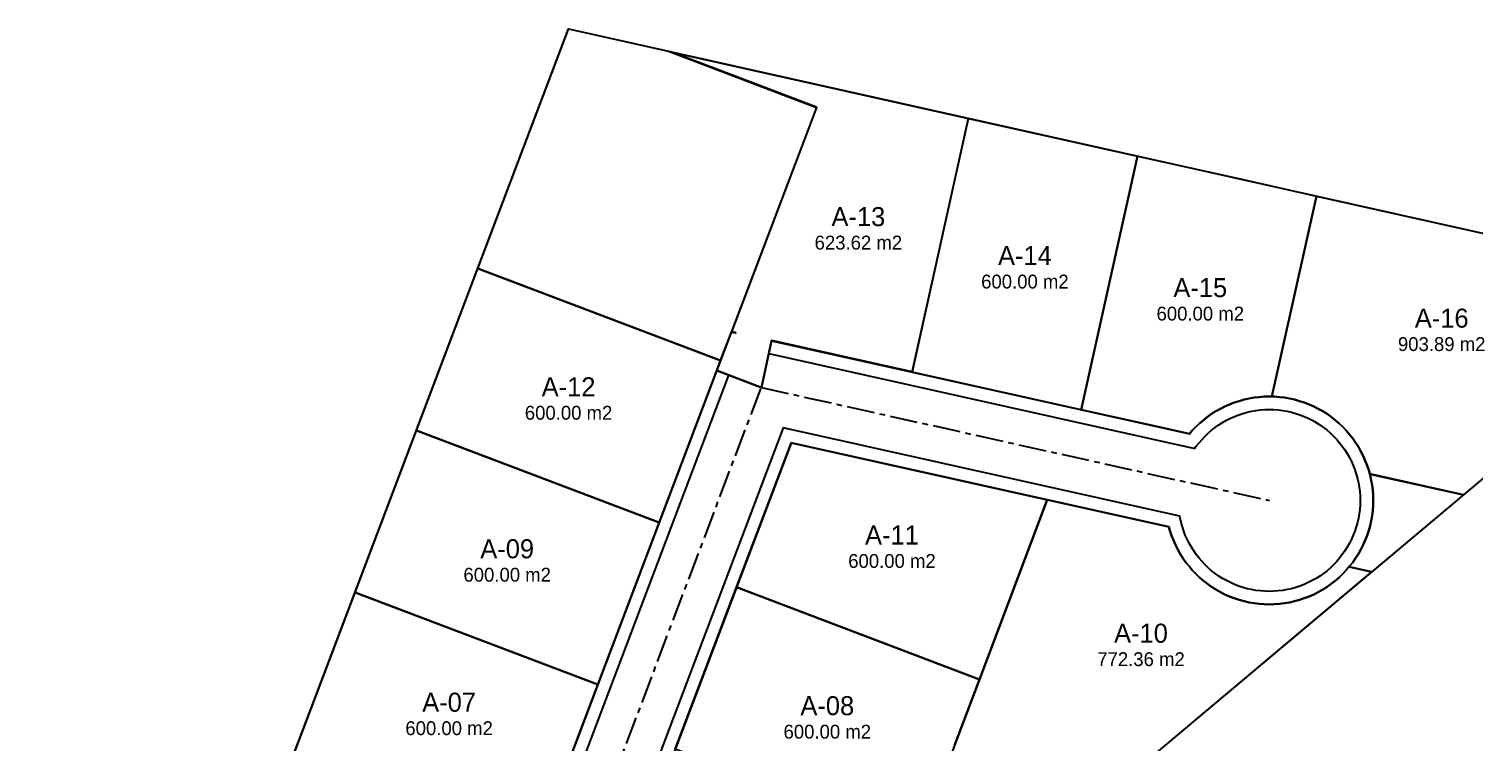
# Model space of a CAD drawing. Header units: metres. Extents: x 357879 to 358234, y 2285120 to 2285465.
# Drawn here: x 357879.3 to 358046.2, y 2285206.7 to 2285289.1 of the extents above; entities that cross this region are included whole.
import ezdxf
from ezdxf.enums import TextEntityAlignment as Align

# ---------------------------------------------------------------- set-up
doc = ezdxf.new("R2010")
doc.units = ezdxf.units.M
doc.linetypes.add('CENTER', pattern=[5.08, 3.175, -0.635, 0.635, -0.635])
for name, color, linetype in [('AREA-VERDE', 3, 'Continuous'), ('LOT-LOTES', 2, 'Continuous'), ('LOT-LOTES-IRREG', 30, 'Continuous'), ('LOT-TEXTO', 7, 'Continuous'), ('POLIGONO', 5, 'Continuous'), ('VIAL-ARROYO', 8, 'Continuous'), ('VIAL-BANQUETA', 9, 'Continuous'), ('VIAL-EJE', 1, 'Continuous')]:
    doc.layers.add(name, color=color, linetype=linetype)

msp = doc.modelspace()

# ---------------------------------------------------------------- linework, layer by layer
at = {"layer": 'AREA-VERDE'}
for points in [[(357959.19, 2285250.79), (357931.14, 2285261.42), (357941.62, 2285289.06), (357941.62, 2285289.07), (357941.62, 2285289.07), (357941.62, 2285289.07), (357941.62, 2285289.07), (357941.62, 2285289.07), (357941.62, 2285289.07), (357941.62, 2285289.07), (357941.62, 2285289.07), (357941.62, 2285289.07), (357941.62, 2285289.07), (357941.62, 2285289.07), (357941.63, 2285289.07), (357941.63, 2285289.07), (357941.63, 2285289.07), (357941.63, 2285289.07), (357953.15, 2285286.5), (357953.15, 2285286.5), (357961.26, 2285283.42), (357970.26, 2285280.01), (357959.19, 2285250.79)], [(358031.85, 2285227.02), (358031.85, 2285227.02), (358031.85, 2285227.02), (358031.85, 2285227.02), (358031.85, 2285227.02), (358031.85, 2285227.02), (358031.85, 2285227.02), (358031.85, 2285227.02), (358032.21, 2285227.48), (358032.21, 2285227.48), (358032.21, 2285227.48), (358032.21, 2285227.48), (358032.21, 2285227.48), (358032.21, 2285227.48), (358032.55, 2285227.96), (358032.55, 2285227.96), (358032.55, 2285227.96), (358032.55, 2285227.96), (358032.55, 2285227.96), (358032.55, 2285227.96), (358032.87, 2285228.46), (358032.87, 2285228.46), (358032.87, 2285228.46), (358032.87, 2285228.46), (358032.87, 2285228.46), (358032.87, 2285228.46), (358033.16, 2285228.97), (358033.16, 2285228.97), (358033.16, 2285228.97), (358033.16, 2285228.97), (358033.16, 2285228.97), (358033.16, 2285228.97), (358033.42, 2285229.5), (358033.42, 2285229.5), (358033.42, 2285229.5), (358033.42, 2285229.5), (358033.42, 2285229.5), (358033.42, 2285229.5), (358033.66, 2285230.04), (358033.66, 2285230.04), (358033.66, 2285230.04), (358033.66, 2285230.04), (358033.66, 2285230.04), (358033.66, 2285230.04), (358033.87, 2285230.59), (358033.87, 2285230.59), (358033.87, 2285230.59), (358033.87, 2285230.59), (358033.87, 2285230.59), (358033.87, 2285230.59), (358034.06, 2285231.15), (358034.06, 2285231.15), (358034.06, 2285231.15), (358034.06, 2285231.15), (358034.06, 2285231.15), (358034.06, 2285231.15), (358034.22, 2285231.71), (358034.22, 2285231.71), (358034.22, 2285231.71), (358034.22, 2285231.71), (358034.22, 2285231.71), (358034.22, 2285231.71), (358034.35, 2285232.29), (358034.35, 2285232.29), (358034.35, 2285232.29), (358034.35, 2285232.29), (358034.35, 2285232.29), (358034.35, 2285232.29), (358034.45, 2285232.87), (358034.45, 2285232.87), (358034.45, 2285232.87), (358034.45, 2285232.87), (358034.45, 2285232.87), (358034.45, 2285232.87), (358034.52, 2285233.45), (358034.52, 2285233.45), (358034.52, 2285233.45), (358034.52, 2285233.45), (358034.52, 2285233.45), (358034.52, 2285233.45), (358034.56, 2285234.04), (358034.56, 2285234.04), (358034.56, 2285234.04), (358034.56, 2285234.04), (358034.56, 2285234.04), (358034.56, 2285234.04), (358034.58, 2285234.63), (358034.58, 2285234.63), (358034.58, 2285234.63), (358034.58, 2285234.63), (358034.58, 2285234.63), (358034.58, 2285234.63), (358034.56, 2285235.22), (358034.56, 2285235.22), (358034.56, 2285235.22), (358034.56, 2285235.22), (358034.56, 2285235.22), (358034.56, 2285235.22), (358034.52, 2285235.81), (358034.52, 2285235.81), (358034.52, 2285235.81), (358034.52, 2285235.81), (358034.52, 2285235.81), (358034.52, 2285235.81), (358034.45, 2285236.39), (358034.45, 2285236.39), (358034.45, 2285236.39), (358034.45, 2285236.39), (358034.45, 2285236.39), (358034.45, 2285236.39), (358034.35, 2285236.97), (358034.35, 2285236.97), (358034.35, 2285236.97), (358034.35, 2285236.97), (358034.35, 2285236.97), (358034.35, 2285236.97), (358034.22, 2285237.55), (358034.22, 2285237.55), (358034.22, 2285237.55), (358034.22, 2285237.55), (358034.22, 2285237.55), (358034.22, 2285237.55), (358034.18, 2285237.68), (358034.18, 2285237.68), (358034.18, 2285237.68), (358034.18, 2285237.68), (358034.18, 2285237.68), (358034.18, 2285237.68), (358034.18, 2285237.68), (358034.18, 2285237.68), (358034.18, 2285237.68), (358034.18, 2285237.68), (358034.18, 2285237.68), (358034.18, 2285237.68), (358034.18, 2285237.68), (358034.18, 2285237.68), (358034.18, 2285237.68), (358034.18, 2285237.68), (358034.18, 2285237.68), (358034.18, 2285237.68), (358034.18, 2285237.68), (358034.18, 2285237.68), (358034.18, 2285237.68), (358034.18, 2285237.68), (358034.19, 2285237.68), (358034.19, 2285237.68), (358034.19, 2285237.68), (358045, 2285235.28), (358045, 2285235.28), (358045, 2285235.28), (358045, 2285235.28), (358045, 2285235.28), (358045, 2285235.28), (358045, 2285235.28), (358045, 2285235.28), (358045, 2285235.28), (358045, 2285235.28), (358045, 2285235.28), (358045, 2285235.28), (358045, 2285235.28), (358045, 2285235.28), (358045, 2285235.28), (358045, 2285235.28), (358045, 2285235.28), (358045, 2285235.27), (358045, 2285235.27), (358045, 2285235.27), (358045, 2285235.27), (358045, 2285235.27), (358045, 2285235.27), (358045, 2285235.27), (358045, 2285235.27), (358045, 2285235.27), (358045, 2285235.27), (358034.4, 2285226.37), (358034.39, 2285226.37), (358034.39, 2285226.37), (358034.39, 2285226.37), (358034.39, 2285226.37), (358034.39, 2285226.37), (358034.39, 2285226.37), (358034.39, 2285226.37), (358034.39, 2285226.37), (358034.39, 2285226.37), (358031.8, 2285226.95), (358031.8, 2285226.95), (358031.8, 2285226.95), (358031.8, 2285226.95), (358031.8, 2285226.95), (358031.8, 2285226.95), (358031.8, 2285226.95), (358031.8, 2285226.95), (358031.8, 2285226.95), (358031.8, 2285226.95), (358031.8, 2285226.95), (358031.8, 2285226.95), (358031.8, 2285226.95), (358031.8, 2285226.95), (358031.8, 2285226.95), (358031.8, 2285226.95), (358031.8, 2285226.95), (358031.8, 2285226.95), (358031.8, 2285226.95), (358031.8, 2285226.95), (358031.8, 2285226.95), (358031.8, 2285226.95), (358031.85, 2285227.02)]]:
    msp.add_lwpolyline(points, close=True, dxfattribs=at)
at = {"layer": 'LOT-LOTES'}
for points in [[(358007.36, 2285274.38), (358000.85, 2285245.09), (357981.33, 2285249.43), (357987.84, 2285278.72), (358007.36, 2285274.38)], [(357952.1, 2285232.09), (357924.05, 2285242.72), (357931.14, 2285261.42), (357959.19, 2285250.79), (357952.1, 2285232.09)], [(357945.01, 2285213.38), (357916.96, 2285224.01), (357924.05, 2285242.72), (357952.1, 2285232.09), (357945.01, 2285213.38)], [(357942.7, 2285207.27), (357937.93, 2285194.68), (357909.87, 2285205.31), (357916.96, 2285224.01), (357945.01, 2285213.38), (357942.7, 2285207.27)], [(357961.03, 2285224.6), (357989.08, 2285213.96), (357981.99, 2285195.26), (357953.94, 2285205.89), (357961.03, 2285224.6)]]:
    msp.add_lwpolyline(points, close=True, dxfattribs=at)
at = {"layer": 'LOT-LOTES-IRREG'}
for points in [[(357953.41, 2285286.42), (357987.82, 2285278.73), (357987.82, 2285278.73), (357987.81, 2285278.73), (357987.81, 2285278.73), (357987.81, 2285278.73), (357987.81, 2285278.73), (357987.81, 2285278.73), (357987.81, 2285278.73), (357987.8, 2285278.73), (357987.8, 2285278.73), (357987.8, 2285278.72), (357987.8, 2285278.72), (357987.8, 2285278.72), (357987.8, 2285278.72), (357987.8, 2285278.72), (357987.8, 2285278.72), (357987.8, 2285278.71), (357987.79, 2285278.71), (357987.79, 2285278.71), (357987.79, 2285278.71), (357987.79, 2285278.71), (357987.79, 2285278.71), (357981.3, 2285249.48), (357965.09, 2285253.08), (357965.09, 2285253.08), (357965.08, 2285253.08), (357965.08, 2285253.08), (357965.08, 2285253.08), (357965.08, 2285253.08), (357965.08, 2285253.08), (357965.07, 2285253.08), (357965.07, 2285253.08), (357965.07, 2285253.08), (357965.07, 2285253.08), (357965.07, 2285253.08), (357965.07, 2285253.07), (357965.07, 2285253.07), (357965.06, 2285253.07), (357965.06, 2285253.07), (357965.06, 2285253.07), (357965.06, 2285253.07), (357965.06, 2285253.06), (357965.06, 2285253.06), (357965.06, 2285253.06), (357965.06, 2285253.06), (357965.06, 2285253.06), (357965.06, 2285253.05), (357965.06, 2285253.05), (357965.06, 2285253.05), (357965.07, 2285253.05), (357965.07, 2285253.05), (357965.07, 2285253.05), (357965.07, 2285253.05), (357965.07, 2285253.04), (357965.07, 2285253.04), (357965.08, 2285253.04), (357965.08, 2285253.04), (357965.08, 2285253.04), (357965.08, 2285253.04), (357965.08, 2285253.04), (357965.08, 2285253.04), (357965.08, 2285253.04), (357965.08, 2285253.04), (357965.08, 2285253.04), (357965.08, 2285253.04), (357965.08, 2285253.04), (357965.08, 2285253.04), (357965.08, 2285253.04), (357965.08, 2285253.04), (357965.08, 2285253.04), (357965.08, 2285253.04), (357965.08, 2285253.04), (357965.08, 2285253.04), (357965.08, 2285253.04), (357965.08, 2285253.04), (357965.08, 2285253.04), (357965.08, 2285253.04), (357963.89, 2285247.68), (357963.89, 2285247.68), (357963.89, 2285247.68), (357963.89, 2285247.68), (357963.89, 2285247.68), (357963.89, 2285247.68), (357963.89, 2285247.68), (357963.89, 2285247.68), (357963.89, 2285247.68), (357963.89, 2285247.68), (357963.89, 2285247.68), (357963.89, 2285247.68), (357963.89, 2285247.68), (357963.89, 2285247.68), (357963.89, 2285247.68), (357963.89, 2285247.68), (357963.89, 2285247.68), (357963.89, 2285247.68), (357963.89, 2285247.68), (357963.89, 2285247.68), (357963.89, 2285247.68), (357963.89, 2285247.68), (357963.89, 2285247.68), (357963.89, 2285247.68), (357963.89, 2285247.68), (357963.89, 2285247.68), (357963.89, 2285247.68), (357963.89, 2285247.68), (357963.89, 2285247.68), (357963.89, 2285247.68), (357963.89, 2285247.68), (357963.89, 2285247.68), (357963.89, 2285247.68), (357963.89, 2285247.68), (357963.89, 2285247.68), (357963.89, 2285247.68), (357963.89, 2285247.68), (357963.89, 2285247.68), (357963.89, 2285247.68), (357963.89, 2285247.68), (357963.89, 2285247.68), (357963.89, 2285247.68), (357963.89, 2285247.68), (357963.89, 2285247.68), (357963.89, 2285247.68), (357963.89, 2285247.68), (357963.89, 2285247.68), (357963.89, 2285247.68), (357963.89, 2285247.68), (357963.89, 2285247.68), (357963.89, 2285247.68), (357963.89, 2285247.68), (357963.89, 2285247.68), (357963.89, 2285247.68), (357963.89, 2285247.68), (357963.89, 2285247.68), (357963.89, 2285247.68), (357963.89, 2285247.68), (357963.89, 2285247.68), (357963.89, 2285247.68), (357963.89, 2285247.68), (357963.89, 2285247.68), (357963.89, 2285247.68), (357963.89, 2285247.68), (357963.89, 2285247.68), (357963.89, 2285247.68), (357963.89, 2285247.68), (357963.89, 2285247.68), (357963.89, 2285247.68), (357963.89, 2285247.68), (357963.89, 2285247.68), (357963.89, 2285247.68), (357963.89, 2285247.68), (357963.89, 2285247.68), (357963.89, 2285247.68), (357963.89, 2285247.68), (357963.89, 2285247.68), (357963.89, 2285247.68), (357963.89, 2285247.68), (357963.89, 2285247.68), (357963.89, 2285247.68), (357963.89, 2285247.68), (357963.89, 2285247.68), (357963.89, 2285247.68), (357963.89, 2285247.68), (357963.89, 2285247.68), (357963.88, 2285247.68), (357963.88, 2285247.68), (357963.88, 2285247.68), (357963.88, 2285247.68), (357963.88, 2285247.68), (357963.88, 2285247.68), (357963.88, 2285247.68), (357963.88, 2285247.68), (357963.88, 2285247.68), (357963.88, 2285247.68), (357963.88, 2285247.68), (357963.88, 2285247.68), (357963.88, 2285247.68), (357963.88, 2285247.68), (357963.88, 2285247.68), (357963.88, 2285247.68), (357963.88, 2285247.68), (357963.88, 2285247.68), (357963.88, 2285247.68), (357963.88, 2285247.68), (357963.88, 2285247.68), (357963.88, 2285247.68), (357963.88, 2285247.68), (357963.88, 2285247.68), (357963.88, 2285247.68), (357963.88, 2285247.68), (357963.88, 2285247.68), (357963.88, 2285247.68), (357963.88, 2285247.68), (357963.88, 2285247.68), (357963.88, 2285247.68), (357963.88, 2285247.68), (357963.88, 2285247.68), (357963.88, 2285247.68), (357963.88, 2285247.68), (357963.88, 2285247.68), (357963.88, 2285247.68), (357963.88, 2285247.68), (357963.88, 2285247.68), (357963.88, 2285247.68), (357963.88, 2285247.68), (357963.88, 2285247.68), (357963.88, 2285247.68), (357963.88, 2285247.68), (357963.88, 2285247.68), (357963.88, 2285247.68), (357963.88, 2285247.68), (357963.88, 2285247.68), (357963.88, 2285247.68), (357963.88, 2285247.68), (357963.88, 2285247.68), (357963.88, 2285247.68), (357963.88, 2285247.68), (357963.88, 2285247.68), (357963.88, 2285247.68), (357958.75, 2285249.62), (357958.75, 2285249.62), (357958.75, 2285249.62), (357958.75, 2285249.62), (357958.75, 2285249.62), (357958.75, 2285249.62), (357958.75, 2285249.62), (357958.75, 2285249.62), (357958.75, 2285249.62), (357958.75, 2285249.62), (357958.75, 2285249.62), (357958.75, 2285249.62), (357958.75, 2285249.62), (357958.75, 2285249.62), (357958.75, 2285249.62), (357958.75, 2285249.62), (357958.75, 2285249.62), (357958.75, 2285249.62), (357958.75, 2285249.62), (357958.75, 2285249.63), (357958.75, 2285249.63), (357958.75, 2285249.63), (357958.75, 2285249.63), (357958.75, 2285249.63), (357958.75, 2285249.63), (357959.19, 2285250.79), (357960.43, 2285254.07), (357960.43, 2285254.07), (357960.43, 2285254.07), (357960.43, 2285254.07), (357960.43, 2285254.07), (357960.43, 2285254.07), (357960.43, 2285254.07), (357960.43, 2285254.07), (357960.43, 2285254.07), (357960.43, 2285254.07), (357960.43, 2285254.07), (357960.43, 2285254.07), (357960.44, 2285254.07), (357960.44, 2285254.07), (357960.44, 2285254.07), (357960.44, 2285254.07), (357960.44, 2285254.07), (357960.44, 2285254.07), (357960.44, 2285254.07), (357960.44, 2285254.07), (357960.91, 2285253.97), (357960.91, 2285253.97), (357960.91, 2285253.97), (357960.91, 2285253.97), (357960.91, 2285253.97), (357960.91, 2285253.97), (357960.92, 2285253.97), (357960.92, 2285253.97), (357960.92, 2285253.97), (357960.92, 2285253.97), (357960.92, 2285253.97), (357960.92, 2285253.98), (357960.93, 2285253.98), (357960.93, 2285253.98), (357960.93, 2285253.98), (357960.93, 2285253.98), (357960.93, 2285253.98), (357960.93, 2285253.99), (357960.93, 2285253.99), (357960.93, 2285253.99), (357960.93, 2285253.99), (357960.93, 2285253.99), (357960.93, 2285254), (357960.93, 2285254), (357960.93, 2285254), (357960.93, 2285254), (357960.92, 2285254), (357960.92, 2285254), (357960.92, 2285254.01), (357960.92, 2285254.01), (357960.92, 2285254.01), (357960.92, 2285254.01), (357960.91, 2285254.01), (357960.49, 2285254.1), (357970.3, 2285280), (357970.3, 2285280), (357970.3, 2285280), (357970.3, 2285280), (357970.3, 2285280), (357970.3, 2285280), (357970.3, 2285280), (357970.3, 2285280), (357970.3, 2285280), (357970.3, 2285280), (357970.3, 2285280), (357970.3, 2285280.01), (357970.3, 2285280.01), (357970.3, 2285280.01), (357970.3, 2285280.01), (357970.3, 2285280.01), (357970.3, 2285280.02), (357970.3, 2285280.02), (357970.3, 2285280.02), (357970.3, 2285280.02), (357970.3, 2285280.02), (357970.3, 2285280.03), (357970.3, 2285280.03), (357970.3, 2285280.03), (357970.3, 2285280.03), (357970.3, 2285280.03), (357970.3, 2285280.03), (357970.29, 2285280.04), (357970.29, 2285280.04), (357970.29, 2285280.04), (357970.29, 2285280.04), (357970.29, 2285280.04), (357970.29, 2285280.04), (357970.29, 2285280.04), (357970.28, 2285280.05), (357970.28, 2285280.05), (357970.28, 2285280.05), (357970.28, 2285280.05), (357970.28, 2285280.05), (357970.28, 2285280.05), (357970.28, 2285280.05), (357970.28, 2285280.05), (357970.28, 2285280.05), (357970.28, 2285280.05), (357970.28, 2285280.05), (357970.28, 2285280.05), (357961.27, 2285283.46), (357953.75, 2285286.31), (357953.75, 2285286.31), (357953.75, 2285286.31), (357953.75, 2285286.31), (357953.62, 2285286.34), (357953.41, 2285286.42)], [(358019.19, 2285271.75), (358028.01, 2285269.78), (358022.86, 2285246.62), (358022.58, 2285246.63), (358022.58, 2285246.63), (358022.58, 2285246.63), (358022.58, 2285246.63), (358022.58, 2285246.63), (358022.58, 2285246.63), (358022.58, 2285246.63), (358022.58, 2285246.63), (358021.99, 2285246.62), (358021.99, 2285246.62), (358021.99, 2285246.62), (358021.99, 2285246.62), (358021.99, 2285246.62), (358021.99, 2285246.62), (358021.99, 2285246.62), (358021.99, 2285246.62), (358021.4, 2285246.57), (358021.4, 2285246.57), (358021.4, 2285246.57), (358021.4, 2285246.57), (358021.4, 2285246.57), (358021.4, 2285246.57), (358021.4, 2285246.57), (358021.4, 2285246.57), (358020.81, 2285246.5), (358020.81, 2285246.5), (358020.81, 2285246.5), (358020.81, 2285246.5), (358020.81, 2285246.5), (358020.81, 2285246.5), (358020.81, 2285246.5), (358020.81, 2285246.5), (358020.23, 2285246.4), (358020.23, 2285246.4), (358020.23, 2285246.4), (358020.23, 2285246.4), (358020.23, 2285246.4), (358020.23, 2285246.4), (358020.23, 2285246.4), (358020.23, 2285246.4), (358019.66, 2285246.27), (358019.66, 2285246.27), (358019.66, 2285246.27), (358019.66, 2285246.27), (358019.66, 2285246.27), (358019.66, 2285246.27), (358019.66, 2285246.27), (358019.66, 2285246.27), (358019.09, 2285246.11), (358019.09, 2285246.11), (358019.09, 2285246.11), (358019.09, 2285246.11), (358019.09, 2285246.11), (358019.09, 2285246.11), (358019.09, 2285246.11), (358019.09, 2285246.11), (358018.53, 2285245.93), (358018.53, 2285245.93), (358018.53, 2285245.93), (358018.53, 2285245.93), (358018.53, 2285245.93), (358018.53, 2285245.93), (358018.53, 2285245.93), (358018.53, 2285245.93), (358017.98, 2285245.72), (358017.98, 2285245.72), (358017.98, 2285245.72), (358017.98, 2285245.72), (358017.98, 2285245.72), (358017.98, 2285245.72), (358017.98, 2285245.72), (358017.98, 2285245.72), (358017.44, 2285245.48), (358017.44, 2285245.48), (358017.44, 2285245.48), (358017.44, 2285245.48), (358017.44, 2285245.48), (358017.44, 2285245.48), (358017.44, 2285245.48), (358017.44, 2285245.48), (358016.92, 2285245.21), (358016.92, 2285245.21), (358016.92, 2285245.21), (358016.92, 2285245.21), (358016.92, 2285245.21), (358016.92, 2285245.21), (358016.92, 2285245.21), (358016.92, 2285245.21), (358016.41, 2285244.92), (358016.41, 2285244.92), (358016.41, 2285244.92), (358016.41, 2285244.92), (358016.41, 2285244.92), (358016.41, 2285244.92), (358016.41, 2285244.92), (358016.41, 2285244.92), (358015.91, 2285244.61), (358015.91, 2285244.61), (358015.91, 2285244.61), (358015.91, 2285244.61), (358015.91, 2285244.61), (358015.91, 2285244.61), (358015.91, 2285244.61), (358015.91, 2285244.61), (358015.43, 2285244.27), (358015.43, 2285244.27), (358015.43, 2285244.27), (358015.43, 2285244.27), (358015.43, 2285244.27), (358015.43, 2285244.27), (358015.43, 2285244.27), (358015.43, 2285244.27), (358014.96, 2285243.91), (358014.96, 2285243.91), (358014.96, 2285243.91), (358014.96, 2285243.91), (358014.96, 2285243.91), (358014.96, 2285243.91), (358014.96, 2285243.91), (358014.96, 2285243.91), (358014.52, 2285243.52), (358014.52, 2285243.52), (358014.52, 2285243.52), (358014.52, 2285243.52), (358014.52, 2285243.52), (358014.52, 2285243.52), (358014.52, 2285243.52), (358014.52, 2285243.52), (358014.09, 2285243.12), (358014.09, 2285243.12), (358014.09, 2285243.12), (358014.09, 2285243.12), (358014.09, 2285243.12), (358014.09, 2285243.12), (358014.09, 2285243.12), (358014.09, 2285243.12), (358013.68, 2285242.69), (358013.68, 2285242.69), (358013.68, 2285242.69), (358013.68, 2285242.69), (358013.68, 2285242.69), (358013.68, 2285242.69), (358013.68, 2285242.69), (358013.68, 2285242.69), (358013.36, 2285242.32), (358013.36, 2285242.32), (358013.36, 2285242.32), (358013.36, 2285242.32), (358013.36, 2285242.32), (358013.36, 2285242.32), (358013.36, 2285242.32), (358013.36, 2285242.32), (358013.36, 2285242.32), (358013.36, 2285242.32), (358013.36, 2285242.32), (358013.36, 2285242.32), (358013.36, 2285242.32), (358013.36, 2285242.32), (358013.36, 2285242.32), (358013.36, 2285242.32), (358013.36, 2285242.32), (358013.36, 2285242.31), (358013.36, 2285242.31), (358013.36, 2285242.31), (358013.36, 2285242.31), (358013.36, 2285242.31), (358013.36, 2285242.31), (358013.36, 2285242.31), (358013.36, 2285242.31), (358013.36, 2285242.31), (358013.36, 2285242.31), (358013.36, 2285242.31), (358013.36, 2285242.31), (358013.36, 2285242.31), (358013.36, 2285242.31), (358013.36, 2285242.31), (358013.36, 2285242.31), (358013.36, 2285242.31), (358013.36, 2285242.31), (358013.36, 2285242.31), (358013.36, 2285242.31), (358013.36, 2285242.31), (358013.36, 2285242.31), (358013.36, 2285242.31), (358013.36, 2285242.31), (358013.36, 2285242.31), (358013.36, 2285242.31), (358013.36, 2285242.31), (358013.36, 2285242.31), (358013.35, 2285242.31), (358013.35, 2285242.31), (358013.35, 2285242.31), (358013.35, 2285242.31), (358013.35, 2285242.31), (358013.35, 2285242.31), (358013.35, 2285242.31), (358013.35, 2285242.31), (358013.35, 2285242.31), (358013.35, 2285242.31), (358013.35, 2285242.31), (358009.78, 2285243.11), (358000.85, 2285245.09), (358007.36, 2285274.38), (358019.19, 2285271.75)], [(357967.34, 2285241.26), (357967.34, 2285241.26), (357967.34, 2285241.26), (357967.34, 2285241.26), (357967.34, 2285241.26), (357967.34, 2285241.26), (357967.34, 2285241.26), (357967.34, 2285241.26), (357967.34, 2285241.26), (357967.34, 2285241.26), (357967.34, 2285241.26), (357967.34, 2285241.26), (357967.34, 2285241.27), (357967.34, 2285241.27), (357967.34, 2285241.27), (357967.34, 2285241.27), (357967.35, 2285241.27), (357967.35, 2285241.27), (357967.35, 2285241.27), (357967.35, 2285241.27), (357967.35, 2285241.27), (357967.35, 2285241.27), (357967.35, 2285241.27), (357967.35, 2285241.27), (357967.35, 2285241.27), (357967.35, 2285241.27), (357967.35, 2285241.27), (357967.35, 2285241.27), (357967.35, 2285241.27), (357967.35, 2285241.27), (357967.35, 2285241.27), (357967.35, 2285241.27), (357967.35, 2285241.27), (357967.35, 2285241.27), (357967.35, 2285241.27), (357967.35, 2285241.27), (357967.35, 2285241.27), (357967.35, 2285241.27), (357996.93, 2285234.69), (357996.93, 2285234.69), (357989.08, 2285213.96), (357961.03, 2285224.6), (357967.34, 2285241.26)]]:
    msp.add_lwpolyline(points, close=True, dxfattribs=at)
for points in [[(358058.53, 2285246.62), (358045.01, 2285235.28), (358034.18, 2285237.69), (358034.06, 2285238.11), (358034.06, 2285238.11), (358034.06, 2285238.11), (358034.06, 2285238.11), (358034.06, 2285238.11), (358034.06, 2285238.11), (358034.06, 2285238.11), (358034.06, 2285238.11), (358033.87, 2285238.67), (358033.87, 2285238.67), (358033.87, 2285238.67), (358033.87, 2285238.67), (358033.87, 2285238.67), (358033.87, 2285238.67), (358033.87, 2285238.67), (358033.87, 2285238.67), (358033.66, 2285239.22), (358033.66, 2285239.22), (358033.66, 2285239.22), (358033.66, 2285239.22), (358033.66, 2285239.22), (358033.66, 2285239.22), (358033.66, 2285239.22), (358033.66, 2285239.22), (358033.42, 2285239.76), (358033.42, 2285239.76), (358033.42, 2285239.76), (358033.42, 2285239.76), (358033.42, 2285239.76), (358033.42, 2285239.76), (358033.42, 2285239.76), (358033.42, 2285239.76), (358033.16, 2285240.29), (358033.16, 2285240.29), (358033.16, 2285240.29), (358033.16, 2285240.29), (358033.16, 2285240.29), (358033.16, 2285240.29), (358033.16, 2285240.29), (358033.16, 2285240.29), (358032.87, 2285240.8), (358032.87, 2285240.8), (358032.87, 2285240.8), (358032.87, 2285240.8), (358032.87, 2285240.8), (358032.87, 2285240.8), (358032.87, 2285240.8), (358032.87, 2285240.8), (358032.55, 2285241.3), (358032.55, 2285241.3), (358032.55, 2285241.3), (358032.55, 2285241.3), (358032.55, 2285241.3), (358032.55, 2285241.3), (358032.55, 2285241.3), (358032.55, 2285241.3), (358032.21, 2285241.78), (358032.21, 2285241.78), (358032.21, 2285241.78), (358032.21, 2285241.78), (358032.21, 2285241.78), (358032.21, 2285241.78), (358032.21, 2285241.78), (358032.21, 2285241.78), (358031.85, 2285242.24), (358031.85, 2285242.24), (358031.85, 2285242.24), (358031.85, 2285242.24), (358031.85, 2285242.24), (358031.85, 2285242.24), (358031.85, 2285242.24), (358031.85, 2285242.24), (358031.47, 2285242.69), (358031.47, 2285242.69), (358031.47, 2285242.69), (358031.47, 2285242.69), (358031.47, 2285242.69), (358031.47, 2285242.69), (358031.47, 2285242.69), (358031.47, 2285242.69), (358031.06, 2285243.12), (358031.06, 2285243.12), (358031.06, 2285243.12), (358031.06, 2285243.12), (358031.06, 2285243.12), (358031.06, 2285243.12), (358031.06, 2285243.12), (358031.06, 2285243.12), (358030.63, 2285243.52), (358030.63, 2285243.52), (358030.63, 2285243.52), (358030.63, 2285243.52), (358030.63, 2285243.52), (358030.63, 2285243.52), (358030.63, 2285243.52), (358030.63, 2285243.52), (358030.19, 2285243.91), (358030.19, 2285243.91), (358030.19, 2285243.91), (358030.19, 2285243.91), (358030.19, 2285243.91), (358030.19, 2285243.91), (358030.19, 2285243.91), (358030.19, 2285243.91), (358029.72, 2285244.27), (358029.72, 2285244.27), (358029.72, 2285244.27), (358029.72, 2285244.27), (358029.72, 2285244.27), (358029.72, 2285244.27), (358029.72, 2285244.27), (358029.72, 2285244.27), (358029.24, 2285244.61), (358029.24, 2285244.61), (358029.24, 2285244.61), (358029.24, 2285244.61), (358029.24, 2285244.61), (358029.24, 2285244.61), (358029.24, 2285244.61), (358029.24, 2285244.61), (358028.74, 2285244.92), (358028.74, 2285244.92), (358028.74, 2285244.92), (358028.74, 2285244.92), (358028.74, 2285244.92), (358028.74, 2285244.92), (358028.74, 2285244.92), (358028.74, 2285244.92), (358028.23, 2285245.21), (358028.23, 2285245.21), (358028.23, 2285245.21), (358028.23, 2285245.21), (358028.23, 2285245.21), (358028.23, 2285245.21), (358028.23, 2285245.21), (358028.23, 2285245.21), (358027.71, 2285245.48), (358027.71, 2285245.48), (358027.71, 2285245.48), (358027.71, 2285245.48), (358027.71, 2285245.48), (358027.71, 2285245.48), (358027.71, 2285245.48), (358027.71, 2285245.48), (358027.17, 2285245.72), (358027.17, 2285245.72), (358027.17, 2285245.72), (358027.17, 2285245.72), (358027.17, 2285245.72), (358027.17, 2285245.72), (358027.17, 2285245.72), (358027.17, 2285245.72), (358026.62, 2285245.93), (358026.62, 2285245.93), (358026.62, 2285245.93), (358026.62, 2285245.93), (358026.62, 2285245.93), (358026.62, 2285245.93), (358026.62, 2285245.93), (358026.62, 2285245.93), (358026.06, 2285246.11), (358026.06, 2285246.11), (358026.06, 2285246.11), (358026.06, 2285246.11), (358026.06, 2285246.11), (358026.06, 2285246.11), (358026.06, 2285246.11), (358026.06, 2285246.11), (358025.49, 2285246.27), (358025.49, 2285246.27), (358025.49, 2285246.27), (358025.49, 2285246.27), (358025.49, 2285246.27), (358025.49, 2285246.27), (358025.49, 2285246.27), (358025.49, 2285246.27), (358024.92, 2285246.4), (358024.92, 2285246.4), (358024.92, 2285246.4), (358024.92, 2285246.4), (358024.92, 2285246.4), (358024.92, 2285246.4), (358024.92, 2285246.4), (358024.92, 2285246.4), (358024.34, 2285246.5), (358024.34, 2285246.5), (358024.34, 2285246.5), (358024.34, 2285246.5), (358024.34, 2285246.5), (358024.34, 2285246.5), (358024.34, 2285246.5), (358024.34, 2285246.5), (358023.75, 2285246.57), (358023.75, 2285246.57), (358023.75, 2285246.57), (358023.75, 2285246.57), (358023.75, 2285246.57), (358023.75, 2285246.57), (358023.75, 2285246.57), (358023.75, 2285246.57), (358023.16, 2285246.62), (358023.16, 2285246.62), (358023.16, 2285246.62), (358023.16, 2285246.62), (358023.16, 2285246.62), (358023.16, 2285246.62), (358023.16, 2285246.62), (358023.16, 2285246.62), (358022.86, 2285246.62), (358028.01, 2285269.78), (358060.31, 2285262.57)], [(357986.19, 2285206.35), (357989.08, 2285213.96), (357996.93, 2285234.69), (357996.93, 2285234.69), (357996.93, 2285234.69), (357996.93, 2285234.69), (357996.93, 2285234.69), (357996.93, 2285234.69), (357996.93, 2285234.69), (357996.93, 2285234.69), (357996.93, 2285234.69), (357996.94, 2285234.69), (357996.94, 2285234.69), (357996.94, 2285234.69), (357996.94, 2285234.69), (357996.94, 2285234.69), (357996.94, 2285234.69), (357996.94, 2285234.69), (357996.94, 2285234.69), (357996.94, 2285234.69), (357996.94, 2285234.69), (358010.97, 2285231.58), (358010.97, 2285231.58), (358010.97, 2285231.58), (358010.97, 2285231.58), (358010.97, 2285231.58), (358010.97, 2285231.58), (358010.97, 2285231.58), (358010.97, 2285231.58), (358010.97, 2285231.58), (358010.97, 2285231.58), (358010.97, 2285231.58), (358010.97, 2285231.58), (358010.97, 2285231.58), (358010.97, 2285231.58), (358010.97, 2285231.58), (358010.97, 2285231.58), (358010.97, 2285231.57), (358010.97, 2285231.57), (358010.97, 2285231.57), (358010.97, 2285231.57), (358010.97, 2285231.57), (358010.97, 2285231.57), (358010.97, 2285231.57), (358010.97, 2285231.57), (358010.97, 2285231.57), (358010.97, 2285231.57), (358010.97, 2285231.57), (358010.97, 2285231.57), (358010.97, 2285231.57), (358010.97, 2285231.57), (358010.97, 2285231.57), (358010.97, 2285231.57), (358010.97, 2285231.57), (358010.97, 2285231.57), (358010.97, 2285231.57), (358010.97, 2285231.57), (358010.97, 2285231.57), (358010.97, 2285231.57), (358010.97, 2285231.57), (358010.97, 2285231.57), (358010.97, 2285231.57), (358010.97, 2285231.57), (358010.97, 2285231.57), (358010.97, 2285231.57), (358010.97, 2285231.57), (358010.97, 2285231.57), (358010.97, 2285231.57), (358010.97, 2285231.57), (358010.97, 2285231.57), (358010.97, 2285231.57), (358010.97, 2285231.57), (358010.97, 2285231.57), (358010.97, 2285231.57), (358010.97, 2285231.57), (358010.97, 2285231.57), (358010.97, 2285231.57), (358010.97, 2285231.57), (358010.97, 2285231.57), (358010.97, 2285231.57), (358010.97, 2285231.57), (358010.97, 2285231.57), (358010.97, 2285231.57), (358010.97, 2285231.57), (358010.97, 2285231.57), (358010.97, 2285231.57), (358010.97, 2285231.57), (358010.97, 2285231.57), (358010.97, 2285231.57), (358010.97, 2285231.57), (358010.97, 2285231.57), (358010.97, 2285231.57), (358010.97, 2285231.57), (358010.97, 2285231.57), (358010.97, 2285231.57), (358010.97, 2285231.57), (358010.97, 2285231.57), (358010.97, 2285231.57), (358010.97, 2285231.57), (358010.97, 2285231.57), (358010.97, 2285231.57), (358010.97, 2285231.57), (358010.97, 2285231.57), (358010.97, 2285231.57), (358010.97, 2285231.57), (358010.97, 2285231.57), (358010.97, 2285231.57), (358010.97, 2285231.57), (358010.97, 2285231.57), (358010.97, 2285231.57), (358010.97, 2285231.57), (358010.98, 2285231.57), (358010.98, 2285231.57), (358010.98, 2285231.57), (358010.98, 2285231.57), (358010.98, 2285231.57), (358010.98, 2285231.57), (358010.98, 2285231.57), (358010.98, 2285231.57), (358010.98, 2285231.57), (358010.98, 2285231.57), (358010.98, 2285231.57), (358010.98, 2285231.57), (358010.98, 2285231.57), (358010.98, 2285231.57), (358010.98, 2285231.57), (358010.98, 2285231.57), (358011.09, 2285231.15), (358011.09, 2285231.15), (358011.09, 2285231.15), (358011.09, 2285231.15), (358011.09, 2285231.15), (358011.09, 2285231.15), (358011.09, 2285231.15), (358011.09, 2285231.15), (358011.28, 2285230.59), (358011.28, 2285230.59), (358011.28, 2285230.59), (358011.28, 2285230.59), (358011.28, 2285230.59), (358011.28, 2285230.59), (358011.28, 2285230.59), (358011.28, 2285230.59), (358011.49, 2285230.04), (358011.49, 2285230.04), (358011.49, 2285230.04), (358011.49, 2285230.04), (358011.49, 2285230.04), (358011.49, 2285230.04), (358011.49, 2285230.04), (358011.49, 2285230.04), (358011.73, 2285229.5), (358011.73, 2285229.5), (358011.73, 2285229.5), (358011.73, 2285229.5), (358011.73, 2285229.5), (358011.73, 2285229.5), (358011.73, 2285229.5), (358011.73, 2285229.5), (358011.99, 2285228.97), (358011.99, 2285228.97), (358011.99, 2285228.97), (358011.99, 2285228.97), (358011.99, 2285228.97), (358011.99, 2285228.97), (358011.99, 2285228.97), (358011.99, 2285228.97), (358012.28, 2285228.46), (358012.28, 2285228.46), (358012.28, 2285228.46), (358012.28, 2285228.46), (358012.28, 2285228.46), (358012.28, 2285228.46), (358012.28, 2285228.46), (358012.28, 2285228.46), (358012.6, 2285227.96), (358012.6, 2285227.96), (358012.6, 2285227.96), (358012.6, 2285227.96), (358012.6, 2285227.96), (358012.6, 2285227.96), (358012.6, 2285227.96), (358012.6, 2285227.96), (358012.94, 2285227.48), (358012.94, 2285227.48), (358012.94, 2285227.48), (358012.94, 2285227.48), (358012.94, 2285227.48), (358012.94, 2285227.48), (358012.94, 2285227.48), (358012.94, 2285227.48), (358013.3, 2285227.02), (358013.3, 2285227.02), (358013.3, 2285227.02), (358013.3, 2285227.02), (358013.3, 2285227.02), (358013.3, 2285227.02), (358013.3, 2285227.02), (358013.3, 2285227.02), (358013.68, 2285226.57), (358013.68, 2285226.57), (358013.68, 2285226.57), (358013.68, 2285226.57), (358013.68, 2285226.57), (358013.68, 2285226.57), (358013.68, 2285226.57), (358013.68, 2285226.57), (358014.09, 2285226.14), (358014.09, 2285226.14), (358014.09, 2285226.14), (358014.09, 2285226.14), (358014.09, 2285226.14), (358014.09, 2285226.14), (358014.09, 2285226.14), (358014.09, 2285226.14), (358014.52, 2285225.74), (358014.52, 2285225.74), (358014.52, 2285225.74), (358014.52, 2285225.74), (358014.52, 2285225.74), (358014.52, 2285225.74), (358014.52, 2285225.74), (358014.52, 2285225.74), (358014.96, 2285225.35), (358014.96, 2285225.35), (358014.96, 2285225.35), (358014.96, 2285225.35), (358014.96, 2285225.35), (358014.96, 2285225.35), (358014.96, 2285225.35), (358014.96, 2285225.35), (358015.43, 2285224.99), (358015.43, 2285224.99), (358015.43, 2285224.99), (358015.43, 2285224.99), (358015.43, 2285224.99), (358015.43, 2285224.99), (358015.43, 2285224.99), (358015.43, 2285224.99), (358015.91, 2285224.65), (358015.91, 2285224.65), (358015.91, 2285224.65), (358015.91, 2285224.65), (358015.91, 2285224.65), (358015.91, 2285224.65), (358015.91, 2285224.65), (358015.91, 2285224.65), (358016.41, 2285224.34), (358016.41, 2285224.34), (358016.41, 2285224.34), (358016.41, 2285224.34), (358016.41, 2285224.34), (358016.41, 2285224.34), (358016.41, 2285224.34), (358016.41, 2285224.34), (358016.92, 2285224.05), (358016.92, 2285224.05), (358016.92, 2285224.05), (358016.92, 2285224.05), (358016.92, 2285224.05), (358016.92, 2285224.05), (358016.92, 2285224.05), (358016.92, 2285224.05), (358017.44, 2285223.78), (358017.44, 2285223.78), (358017.44, 2285223.78), (358017.44, 2285223.78), (358017.44, 2285223.78), (358017.44, 2285223.78), (358017.44, 2285223.78), (358017.44, 2285223.78), (358017.98, 2285223.54), (358017.98, 2285223.54), (358017.98, 2285223.54), (358017.98, 2285223.54), (358017.98, 2285223.54), (358017.98, 2285223.54), (358017.98, 2285223.54), (358017.98, 2285223.54), (358018.53, 2285223.33), (358018.53, 2285223.33), (358018.53, 2285223.33), (358018.53, 2285223.33), (358018.53, 2285223.33), (358018.53, 2285223.33), (358018.53, 2285223.33), (358018.53, 2285223.33), (358019.09, 2285223.15), (358019.09, 2285223.15), (358019.09, 2285223.15), (358019.09, 2285223.15), (358019.09, 2285223.15), (358019.09, 2285223.15), (358019.09, 2285223.15), (358019.09, 2285223.15), (358019.66, 2285222.99), (358019.66, 2285222.99), (358019.66, 2285222.99), (358019.66, 2285222.99), (358019.66, 2285222.99), (358019.66, 2285222.99), (358019.66, 2285222.99), (358019.66, 2285222.99), (358020.23, 2285222.86), (358020.23, 2285222.86), (358020.23, 2285222.86), (358020.23, 2285222.86), (358020.23, 2285222.86), (358020.23, 2285222.86), (358020.23, 2285222.86), (358020.23, 2285222.86), (358020.81, 2285222.76), (358020.81, 2285222.76), (358020.81, 2285222.76), (358020.81, 2285222.76), (358020.81, 2285222.76), (358020.81, 2285222.76), (358020.81, 2285222.76), (358020.81, 2285222.76), (358021.4, 2285222.69), (358021.4, 2285222.69), (358021.4, 2285222.69), (358021.4, 2285222.69), (358021.4, 2285222.69), (358021.4, 2285222.69), (358021.4, 2285222.69), (358021.4, 2285222.69), (358021.99, 2285222.64), (358021.99, 2285222.64), (358021.99, 2285222.64), (358021.99, 2285222.64), (358021.99, 2285222.64), (358021.99, 2285222.64), (358021.99, 2285222.64), (358021.99, 2285222.64), (358022.58, 2285222.63), (358022.58, 2285222.63), (358022.58, 2285222.63), (358022.58, 2285222.63), (358022.58, 2285222.63), (358022.58, 2285222.63), (358022.58, 2285222.63), (358022.58, 2285222.63), (358023.16, 2285222.64), (358023.16, 2285222.64), (358023.16, 2285222.64), (358023.16, 2285222.64), (358023.16, 2285222.64), (358023.16, 2285222.64), (358023.16, 2285222.64), (358023.16, 2285222.64), (358023.75, 2285222.69), (358023.75, 2285222.69), (358023.75, 2285222.69), (358023.75, 2285222.69), (358023.75, 2285222.69), (358023.75, 2285222.69), (358023.75, 2285222.69), (358023.75, 2285222.69), (358024.34, 2285222.76), (358024.34, 2285222.76), (358024.34, 2285222.76), (358024.34, 2285222.76), (358024.34, 2285222.76), (358024.34, 2285222.76), (358024.34, 2285222.76), (358024.34, 2285222.76), (358024.92, 2285222.86), (358024.92, 2285222.86), (358024.92, 2285222.86), (358024.92, 2285222.86), (358024.92, 2285222.86), (358024.92, 2285222.86), (358024.92, 2285222.86), (358024.92, 2285222.86), (358025.49, 2285222.99), (358025.49, 2285222.99), (358025.49, 2285222.99), (358025.49, 2285222.99), (358025.49, 2285222.99), (358025.49, 2285222.99), (358025.49, 2285222.99), (358025.49, 2285222.99), (358026.06, 2285223.15), (358026.06, 2285223.15), (358026.06, 2285223.15), (358026.06, 2285223.15), (358026.06, 2285223.15), (358026.06, 2285223.15), (358026.06, 2285223.15), (358026.06, 2285223.15), (358026.62, 2285223.33), (358026.62, 2285223.33), (358026.62, 2285223.33), (358026.62, 2285223.33), (358026.62, 2285223.33), (358026.62, 2285223.33), (358026.62, 2285223.33), (358026.62, 2285223.33), (358027.17, 2285223.54), (358027.17, 2285223.54), (358027.17, 2285223.54), (358027.17, 2285223.54), (358027.17, 2285223.54), (358027.17, 2285223.54), (358027.17, 2285223.54), (358027.17, 2285223.54), (358027.71, 2285223.78), (358027.71, 2285223.78), (358027.71, 2285223.78), (358027.71, 2285223.78), (358027.71, 2285223.78), (358027.71, 2285223.78), (358027.71, 2285223.78), (358027.71, 2285223.78), (358028.23, 2285224.05), (358028.23, 2285224.05), (358028.23, 2285224.05), (358028.23, 2285224.05), (358028.23, 2285224.05), (358028.23, 2285224.05), (358028.23, 2285224.05), (358028.23, 2285224.05), (358028.74, 2285224.34), (358028.74, 2285224.34), (358028.74, 2285224.34), (358028.74, 2285224.34), (358028.74, 2285224.34), (358028.74, 2285224.34), (358028.74, 2285224.34), (358028.74, 2285224.34), (358029.24, 2285224.65), (358029.24, 2285224.65), (358029.24, 2285224.65), (358029.24, 2285224.65), (358029.24, 2285224.65), (358029.24, 2285224.65), (358029.24, 2285224.65), (358029.24, 2285224.65), (358029.72, 2285224.99), (358029.72, 2285224.99), (358029.72, 2285224.99), (358029.72, 2285224.99), (358029.72, 2285224.99), (358029.72, 2285224.99), (358029.72, 2285224.99), (358029.72, 2285224.99), (358030.19, 2285225.35), (358030.19, 2285225.35), (358030.19, 2285225.35), (358030.19, 2285225.35), (358030.19, 2285225.35), (358030.19, 2285225.35), (358030.19, 2285225.35), (358030.19, 2285225.35), (358030.63, 2285225.74), (358030.63, 2285225.74), (358030.63, 2285225.74), (358030.63, 2285225.74), (358030.63, 2285225.74), (358030.63, 2285225.74), (358030.63, 2285225.74), (358030.63, 2285225.74), (358031.06, 2285226.14), (358031.06, 2285226.14), (358031.06, 2285226.14), (358031.06, 2285226.14), (358031.06, 2285226.14), (358031.06, 2285226.14), (358031.06, 2285226.14), (358031.06, 2285226.14), (358031.47, 2285226.57), (358031.47, 2285226.57), (358031.47, 2285226.57), (358031.47, 2285226.57), (358031.47, 2285226.57), (358031.47, 2285226.57), (358031.47, 2285226.57), (358031.47, 2285226.57), (358031.79, 2285226.95), (358034.39, 2285226.37), (358034.39, 2285226.37), (358034.39, 2285226.37), (358005.44, 2285202.07)]]:
    msp.add_lwpolyline(points, dxfattribs=at)
at = {"layer": 'POLIGONO'}
msp.add_lwpolyline([(357879.27, 2285124.57), (357941.62, 2285289.07), (358060.31, 2285262.57), (358062.26, 2285261.77), (358063.93, 2285260.34), (358065.12, 2285258.56), (358065.64, 2285256.29), (358065.51, 2285254.15), (358063.95, 2285251.17), (357910.51, 2285122.42), (357905.46, 2285119.92), (357901.33, 2285119.68), (357879.27, 2285124.57)], close=True, dxfattribs=at)
at = {"layer": 'VIAL-ARROYO'}
msp.add_lwpolyline([(357919.62, 2285142.13), (357960.15, 2285249.09), (357963.89, 2285247.67), (357963.89, 2285247.67), (357964.76, 2285251.58), (358013.97, 2285240.64), (358014.14, 2285240.88), (358014.46, 2285241.29), (358014.8, 2285241.68), (358015.15, 2285242.05), (358015.52, 2285242.41), (358015.91, 2285242.75), (358016.32, 2285243.06), (358016.74, 2285243.36), (358017.18, 2285243.64), (358017.63, 2285243.89), (358018.09, 2285244.12), (358018.56, 2285244.33), (358019.04, 2285244.52), (358019.53, 2285244.68), (358020.02, 2285244.82), (358020.53, 2285244.93), (358021.03, 2285245.02), (358021.55, 2285245.08), (358022.06, 2285245.12), (358022.58, 2285245.13), (358023.09, 2285245.12), (358023.6, 2285245.08), (358024.12, 2285245.02), (358024.62, 2285244.93), (358025.13, 2285244.82), (358025.62, 2285244.68), (358026.11, 2285244.52), (358026.59, 2285244.33), (358027.06, 2285244.12), (358027.53, 2285243.89), (358027.97, 2285243.64), (358028.41, 2285243.36), (358028.83, 2285243.06), (358029.24, 2285242.75), (358029.63, 2285242.41), (358030, 2285242.05), (358030.36, 2285241.68), (358030.69, 2285241.29), (358031.01, 2285240.88), (358031.31, 2285240.46), (358031.58, 2285240.03), (358031.84, 2285239.58), (358032.07, 2285239.12), (358032.28, 2285238.65), (358032.46, 2285238.17), (358032.62, 2285237.68), (358032.76, 2285237.18), (358032.87, 2285236.68), (358032.96, 2285236.17), (358033.03, 2285235.66), (358033.06, 2285235.15), (358033.08, 2285234.63), (358033.06, 2285234.11), (358033.03, 2285233.6), (358032.96, 2285233.09), (358032.87, 2285232.58), (358032.76, 2285232.08), (358032.62, 2285231.58), (358032.46, 2285231.09), (358032.28, 2285230.61), (358032.07, 2285230.14), (358031.84, 2285229.68), (358031.58, 2285229.23), (358031.31, 2285228.8), (358031.01, 2285228.38), (358030.69, 2285227.97), (358030.36, 2285227.58), (358030, 2285227.21), (358029.63, 2285226.85), (358029.24, 2285226.51), (358028.83, 2285226.2), (358028.41, 2285225.9), (358027.97, 2285225.62), (358027.53, 2285225.37), (358027.06, 2285225.14), (358026.59, 2285224.93), (358026.11, 2285224.74), (358025.62, 2285224.58), (358025.13, 2285224.44), (358024.62, 2285224.33), (358024.12, 2285224.24), (358023.6, 2285224.18), (358023.09, 2285224.14), (358022.58, 2285224.13), (358022.06, 2285224.14), (358021.55, 2285224.18), (358021.03, 2285224.24), (358020.53, 2285224.33), (358020.02, 2285224.44), (358019.53, 2285224.58), (358019.04, 2285224.74), (358018.56, 2285224.93), (358018.09, 2285225.14), (358017.63, 2285225.37), (358017.18, 2285225.62), (358016.74, 2285225.9), (358016.32, 2285226.2), (358015.91, 2285226.51), (358015.52, 2285226.85), (358015.15, 2285227.21), (358014.8, 2285227.58), (358014.46, 2285227.97), (358014.14, 2285228.38), (358013.85, 2285228.8), (358013.57, 2285229.23), (358013.32, 2285229.68), (358013.08, 2285230.14), (358012.87, 2285230.61), (358012.69, 2285231.09), (358012.53, 2285231.58), (358012.39, 2285232.08), (358012.28, 2285232.58), (358012.23, 2285232.83), (357966.4, 2285243.02), (357926.59, 2285137.95)], dxfattribs=at)
at = {"layer": 'VIAL-BANQUETA'}
msp.add_lwpolyline([(357918.31, 2285142.92), (357958.75, 2285249.62), (357958.75, 2285249.62), (357958.75, 2285249.62), (357963.88, 2285247.68), (357963.88, 2285247.68), (357963.88, 2285247.68), (357963.88, 2285247.68), (357963.88, 2285247.68), (357963.88, 2285247.68), (357963.88, 2285247.68), (357963.89, 2285247.68), (357963.89, 2285247.68), (357963.89, 2285247.68), (357963.89, 2285247.68), (357963.89, 2285247.68), (357963.89, 2285247.68), (357963.89, 2285247.68), (357963.89, 2285247.68), (357963.89, 2285247.68), (357963.89, 2285247.68), (357963.89, 2285247.68), (357965.08, 2285253.04), (357965.08, 2285253.04), (357965.08, 2285253.04), (358013.35, 2285242.31), (358013.35, 2285242.31), (358013.36, 2285242.31), (358013.36, 2285242.31), (358013.36, 2285242.31), (358013.36, 2285242.31), (358013.36, 2285242.31), (358013.36, 2285242.31), (358013.36, 2285242.31), (358013.36, 2285242.32), (358013.36, 2285242.32), (358013.36, 2285242.32), (358013.68, 2285242.69), (358013.68, 2285242.69), (358014.09, 2285243.12), (358014.09, 2285243.12), (358014.52, 2285243.52), (358014.52, 2285243.52), (358014.96, 2285243.91), (358014.96, 2285243.91), (358015.43, 2285244.27), (358015.43, 2285244.27), (358015.91, 2285244.61), (358015.91, 2285244.61), (358016.41, 2285244.92), (358016.41, 2285244.92), (358016.92, 2285245.21), (358016.92, 2285245.21), (358017.44, 2285245.48), (358017.44, 2285245.48), (358017.98, 2285245.72), (358017.98, 2285245.72), (358018.53, 2285245.93), (358018.53, 2285245.93), (358019.09, 2285246.11), (358019.09, 2285246.11), (358019.66, 2285246.27), (358019.66, 2285246.27), (358020.23, 2285246.4), (358020.23, 2285246.4), (358020.81, 2285246.5), (358020.81, 2285246.5), (358021.4, 2285246.57), (358021.4, 2285246.57), (358021.99, 2285246.62), (358021.99, 2285246.62), (358022.58, 2285246.63), (358022.58, 2285246.63), (358023.16, 2285246.62), (358023.16, 2285246.62), (358023.75, 2285246.57), (358023.75, 2285246.57), (358024.34, 2285246.5), (358024.34, 2285246.5), (358024.92, 2285246.4), (358024.92, 2285246.4), (358025.49, 2285246.27), (358025.49, 2285246.27), (358026.06, 2285246.11), (358026.06, 2285246.11), (358026.62, 2285245.93), (358026.62, 2285245.93), (358027.17, 2285245.72), (358027.17, 2285245.72), (358027.71, 2285245.48), (358027.71, 2285245.48), (358028.23, 2285245.21), (358028.23, 2285245.21), (358028.74, 2285244.92), (358028.74, 2285244.92), (358029.24, 2285244.61), (358029.24, 2285244.61), (358029.72, 2285244.27), (358029.72, 2285244.27), (358030.19, 2285243.91), (358030.19, 2285243.91), (358030.63, 2285243.52), (358030.63, 2285243.52), (358031.06, 2285243.12), (358031.06, 2285243.12), (358031.47, 2285242.69), (358031.47, 2285242.69), (358031.85, 2285242.24), (358031.85, 2285242.24), (358032.21, 2285241.78), (358032.21, 2285241.78), (358032.55, 2285241.3), (358032.55, 2285241.3), (358032.87, 2285240.8), (358032.87, 2285240.8), (358033.16, 2285240.29), (358033.16, 2285240.29), (358033.42, 2285239.76), (358033.42, 2285239.76), (358033.66, 2285239.22), (358033.66, 2285239.22), (358033.87, 2285238.67), (358033.87, 2285238.67), (358034.06, 2285238.11), (358034.06, 2285238.11), (358034.22, 2285237.55), (358034.22, 2285237.55), (358034.35, 2285236.97), (358034.35, 2285236.97), (358034.45, 2285236.39), (358034.45, 2285236.39), (358034.52, 2285235.81), (358034.52, 2285235.81), (358034.56, 2285235.22), (358034.56, 2285235.22), (358034.58, 2285234.63), (358034.58, 2285234.63), (358034.56, 2285234.04), (358034.56, 2285234.04), (358034.52, 2285233.45), (358034.52, 2285233.45), (358034.45, 2285232.87), (358034.45, 2285232.87), (358034.35, 2285232.29), (358034.35, 2285232.29), (358034.22, 2285231.71), (358034.22, 2285231.71), (358034.06, 2285231.15), (358034.06, 2285231.15), (358033.87, 2285230.59), (358033.87, 2285230.59), (358033.66, 2285230.04), (358033.66, 2285230.04), (358033.42, 2285229.5), (358033.42, 2285229.5), (358033.16, 2285228.97), (358033.16, 2285228.97), (358032.87, 2285228.46), (358032.87, 2285228.46), (358032.55, 2285227.96), (358032.55, 2285227.96), (358032.21, 2285227.48), (358032.21, 2285227.48), (358031.85, 2285227.02), (358031.85, 2285227.02), (358031.47, 2285226.57), (358031.47, 2285226.57), (358031.06, 2285226.14), (358031.06, 2285226.14), (358030.63, 2285225.74), (358030.63, 2285225.74), (358030.19, 2285225.35), (358030.19, 2285225.35), (358029.72, 2285224.99), (358029.72, 2285224.99), (358029.24, 2285224.65), (358029.24, 2285224.65), (358028.74, 2285224.34), (358028.74, 2285224.34), (358028.23, 2285224.05), (358028.23, 2285224.05), (358027.71, 2285223.78), (358027.71, 2285223.78), (358027.17, 2285223.54), (358027.17, 2285223.54), (358026.62, 2285223.33), (358026.62, 2285223.33), (358026.06, 2285223.15), (358026.06, 2285223.15), (358025.49, 2285222.99), (358025.49, 2285222.99), (358024.92, 2285222.86), (358024.92, 2285222.86), (358024.34, 2285222.76), (358024.34, 2285222.76), (358023.75, 2285222.69), (358023.75, 2285222.69), (358023.16, 2285222.64), (358023.16, 2285222.64), (358022.58, 2285222.63), (358022.58, 2285222.63), (358021.99, 2285222.64), (358021.99, 2285222.64), (358021.4, 2285222.69), (358021.4, 2285222.69), (358020.81, 2285222.76), (358020.81, 2285222.76), (358020.23, 2285222.86), (358020.23, 2285222.86), (358019.66, 2285222.99), (358019.66, 2285222.99), (358019.09, 2285223.15), (358019.09, 2285223.15), (358018.53, 2285223.33), (358018.53, 2285223.33), (358017.98, 2285223.54), (358017.98, 2285223.54), (358017.44, 2285223.78), (358017.44, 2285223.78), (358016.92, 2285224.05), (358016.92, 2285224.05), (358016.41, 2285224.34), (358016.41, 2285224.34), (358015.91, 2285224.65), (358015.91, 2285224.65), (358015.43, 2285224.99), (358015.43, 2285224.99), (358014.96, 2285225.35), (358014.96, 2285225.35), (358014.52, 2285225.74), (358014.52, 2285225.74), (358014.09, 2285226.14), (358014.09, 2285226.14), (358013.68, 2285226.57), (358013.68, 2285226.57), (358013.3, 2285227.02), (358013.3, 2285227.02), (358012.94, 2285227.48), (358012.94, 2285227.48), (358012.6, 2285227.96), (358012.6, 2285227.96), (358012.28, 2285228.46), (358012.28, 2285228.46), (358011.99, 2285228.97), (358011.99, 2285228.97), (358011.73, 2285229.5), (358011.73, 2285229.5), (358011.49, 2285230.04), (358011.49, 2285230.04), (358011.28, 2285230.59), (358011.28, 2285230.59), (358011.09, 2285231.15), (358011.09, 2285231.15), (358010.98, 2285231.57), (358010.97, 2285231.57), (358010.97, 2285231.57), (358010.97, 2285231.57), (358010.97, 2285231.57), (358010.97, 2285231.57), (358010.97, 2285231.57), (358010.97, 2285231.57), (358010.97, 2285231.57), (358010.97, 2285231.57), (358010.97, 2285231.57), (358010.97, 2285231.58), (357967.35, 2285241.27), (357967.35, 2285241.27), (357967.35, 2285241.27), (357967.35, 2285241.27), (357967.35, 2285241.27), (357967.35, 2285241.27), (357967.35, 2285241.27), (357967.35, 2285241.27), (357967.35, 2285241.27), (357967.35, 2285241.27), (357967.34, 2285241.27), (357967.34, 2285241.27), (357967.34, 2285241.26), (357967.34, 2285241.26), (357967.34, 2285241.26), (357967.34, 2285241.26), (357927.9, 2285137.17)], dxfattribs=at)
at = {"layer": 'VIAL-EJE', "linetype": 'CENTER'}
for points in [[(357905.64, 2285120.07), (357923.1, 2285140.04), (357963.89, 2285247.67)], [(357963.89, 2285247.67), (358022.58, 2285234.63)]]:
    msp.add_lwpolyline(points, dxfattribs=at)

# ---------------------------------------------------------------- texts
at = {"layer": 'LOT-TEXTO'}
for s, height, p in [('A-13', 2.2, (357975.1, 2285267.4)), ('623.62 m2', 1.6, (357975.1, 2285264.4)), ('A-14', 2.2, (357994.34, 2285262.9)), ('600.00 m2', 1.6, (357994.34, 2285259.9)), ('A-15', 2.2, (358014.6, 2285259.2)), ('600.00 m2', 1.6, (358014.6, 2285256.2)), ('A-16', 2.2, (358042.49, 2285255.68)), ('903.89 m2', 1.6, (358042.49, 2285252.68)), ('A-12', 2.2, (357941.62, 2285247.75)), ('600.00 m2', 1.6, (357941.62, 2285244.75)), ('A-11', 2.2, (357978.98, 2285230.64)), ('A-09', 2.2, (357934.53, 2285229.05)), ('600.00 m2', 1.6, (357978.98, 2285227.64)), ('600.00 m2', 1.6, (357934.53, 2285226.05)), ('A-10', 2.2, (358007.75, 2285219.3)), ('772.36 m2', 1.6, (358007.75, 2285216.3)), ('A-07', 2.2, (357927.82, 2285211.33)), ('A-08', 2.2, (357971.51, 2285210.93)), ('600.00 m2', 1.6, (357927.82, 2285208.33)), ('600.00 m2', 1.6, (357971.51, 2285207.93))]:
    msp.add_text(s, height=height, dxfattribs=at).set_placement(p, align=Align.MIDDLE_CENTER)

doc.saveas('drawing.dxf')
